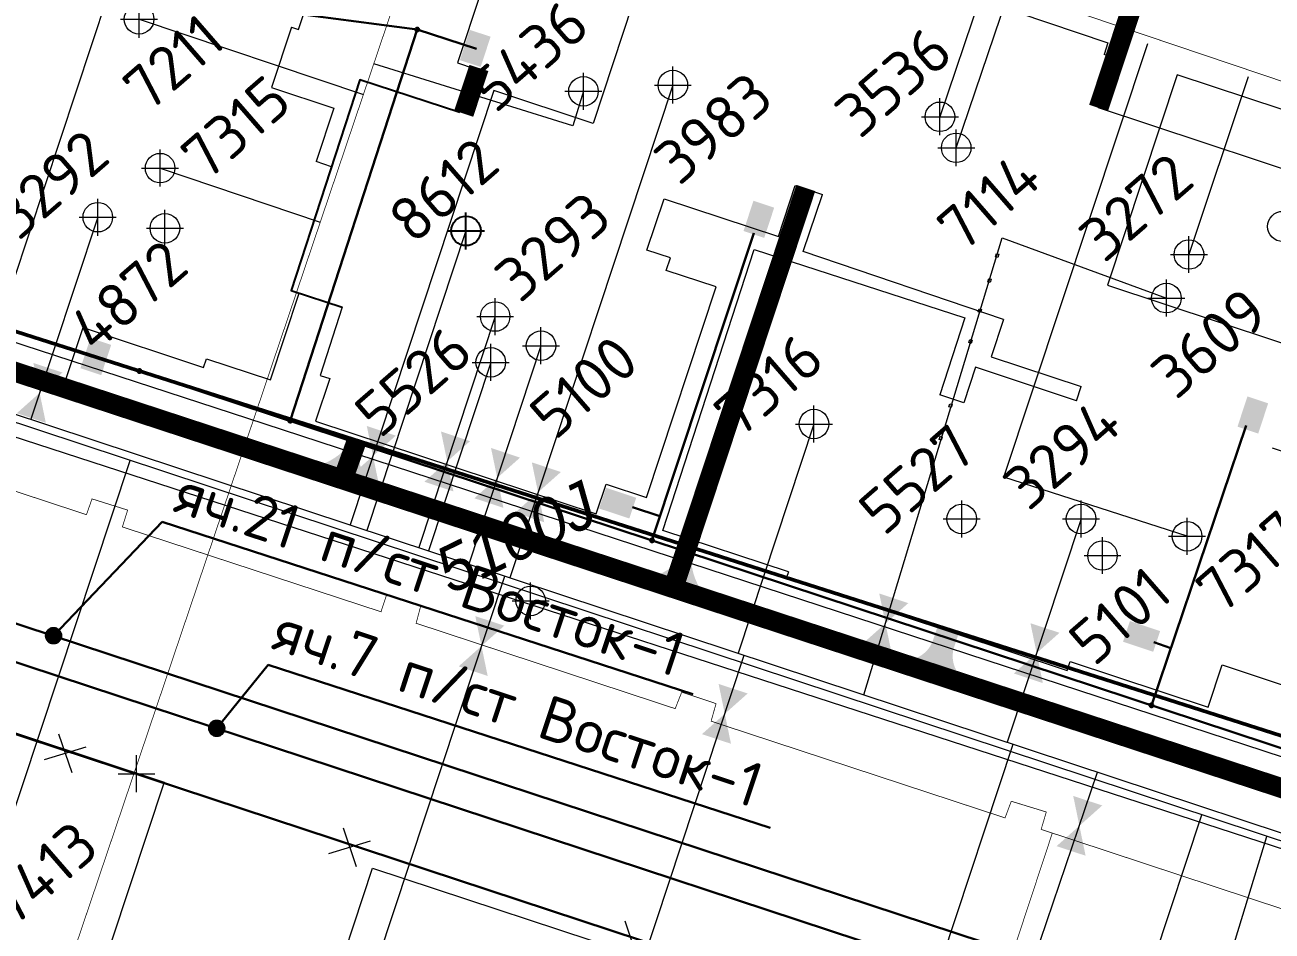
# Model space of a CAD drawing. Header units: millimetres. Extents: x 519 to 9564855, y -810 to 5021775.
# Drawn here: x 9541085.6 to 9541423.2, y 4997744.4 to 4997989.8 of the extents above; entities that cross this region are included whole.
import ezdxf

# ---------------------------------------------------------------- set-up
doc = ezdxf.new("R2010")
doc.units = ezdxf.units.MM
doc.header["$LTSCALE"] = 2
doc.header["$MEASUREMENT"] = 0
doc.header["$PDMODE"] = 2
doc.header["$PDSIZE"] = 5
doc.linetypes.add('1', pattern=[0])
doc.layers.add('13A этап', color=7, linetype='Continuous', true_color=0xaafdfa)
for name, color, linetype in [('42 доп. скв. на 2009 год', 96, 'Continuous'), ('Existing roads', 41, 'Continuous'), ('new 100 wells', 131, 'Continuous'), ('OilColl&Flowlines', 3, 'Continuous'), ('Stage 12 wells.Text&Frame', 52, 'Continuous'), ('Stage8 wlls text', 7, 'Continuous'), ('Wels of 13phase', 200, 'Continuous'), ('Скважины  2018 года', 7, 'Continuous'), ('Скважины - Конфликты наземки', 92, 'Continuous'), ('Скважины 2017г', 221, 'Continuous'), ('Скважины на 2013 год.', 21, '1'), ('Скважины на 2014 год', 70, 'Continuous'), ('Скважины на 2015 год', 7, 'Continuous'), ('Скважины на 2016 год.', 40, 'Continuous'), ('Скважины на 2020 год', 140, 'Continuous'), ('Скважины на 2025 год _ОСМОТР', 5, 'Continuous')]:
    doc.layers.add(name, color=color, linetype=linetype)
for name, color, linetype, lineweight in [('PPLINE_GAS', 4, 'GAS_LINE', 30), ('WELLS(drilled after 2000y)', 6, 'Continuous', 40), ('Оптиковолоконный кабель', 220, 'CAB6', 20), ('Скважины на 2026', 222, 'Continuous', 50), ('Электро', 1, 'Continuous', 30), ('Электроснаб', 1, 'Continuous', 18), ('Электроснабжене', 1, 'Continuous', 18)]:
    doc.layers.add(name, color=color, linetype=linetype, lineweight=lineweight)
doc.styles.add('92051501$0$STANDARD', font='simplex.shx')
doc.styles.add('Elect', font='isocpeur.ttf')
doc.styles.add('GeoApp', font='', dxfattribs={"height": 1})
doc.styles.get("Standard").update_dxf_attribs({"font": 'isocpeur.ttf', "width": 0.5})
doc.styles.get('GeoApp').set_extended_font_data('D431', italic=True)
doc.linetypes.add('CAB', pattern='A,0.7,-0.43403,["K",Standard,S=0.9,R=0,X=-0.4,Y=-0.3],-0.8', length=1.93403)
doc.linetypes.add('CAB6', pattern='A,0.9,-0.9,["6",Standard,S=0.9,R=0,X=-0.8,Y=-0.4],11', length=12.8)
doc.linetypes.add('GAS_LINE', pattern='A,0.5,-0.2,["G",92051501$0$STANDARD,S=0.1,R=0,X=-0.1,Y=-0.05],-0.05', length=0.75)

msp = doc.modelspace()

# ---------------------------------------------------------------- hatches: boundary and pattern name
at = {"layer": 'Existing roads', "lineweight": 0}
h = msp.add_hatch(color=256, dxfattribs=at)
edge = h.paths.add_edge_path(flags=16)
edge.add_line((9542915.00048, 4997805.77889), (9542915.82838, 4997805.50495))
edge = h.paths.add_edge_path(flags=16)
edge.add_line((9542915.0804, 4997806.02041), (9542916.50414, 4997805.54932))
edge = h.paths.add_edge_path(flags=17)
edge.add_line((9542915.16031, 4997806.26193), (9542916.96364, 4997805.66524))
edge = h.paths.add_edge_path(flags=17)
edge.add_line((9542915.24023, 4997806.50345), (9542917.32836, 4997805.81252))
edge = h.paths.add_edge_path(flags=17)
edge.add_line((9542915.32014, 4997806.74496), (9542917.63357, 4997805.97949))
edge = h.paths.add_edge_path(flags=17)
edge.add_line((9542915.40006, 4997806.98648), (9542917.89543, 4997806.16081))
edge = h.paths.add_edge_path(flags=17)
edge.add_line((9542915.47997, 4997807.228), (9542918.12293, 4997806.3535))
edge = h.paths.add_edge_path(flags=17)
edge.add_line((9542915.55988, 4997807.46952), (9542918.32156, 4997806.55573))
edge = h.paths.add_edge_path(flags=17)
edge.add_line((9542915.6398, 4997807.71104), (9542918.49494, 4997806.76633))
edge = h.paths.add_edge_path(flags=17)
edge.add_line((9542915.71971, 4997807.95256), (9542918.64549, 4997806.98447))
edge = h.paths.add_edge_path(flags=17)
edge.add_line((9542915.79963, 4997808.19408), (9542918.77483, 4997807.20964))
edge = h.paths.add_edge_path(flags=17)
edge.add_line((9542915.87954, 4997808.4356), (9542918.88401, 4997807.44147))
edge = h.paths.add_edge_path(flags=17)
edge.add_line((9542916.09053, 4997811.84928), (9542916.91843, 4997811.57535))
edge = h.paths.add_edge_path(flags=17)
edge.add_line((9542915.41477, 4997811.80492), (9542916.83851, 4997811.33383))
edge = h.paths.add_edge_path(flags=17)
edge.add_line((9542914.95527, 4997811.689), (9542916.7586, 4997811.09231))
edge = h.paths.add_edge_path(flags=16)
edge.add_line((9542914.59055, 4997811.54171), (9542916.67869, 4997810.85079))
edge = h.paths.add_edge_path(flags=17)
edge.add_line((9542914.28535, 4997811.37474), (9542916.59877, 4997810.60927))
edge = h.paths.add_edge_path(flags=16)
edge.add_line((9542914.02348, 4997811.19343), (9542916.51886, 4997810.36775))
edge = h.paths.add_edge_path(flags=16)
edge.add_line((9542913.79599, 4997811.00074), (9542916.43894, 4997810.12623))
edge = h.paths.add_edge_path(flags=16)
edge.add_line((9542913.59735, 4997810.7985), (9542916.35903, 4997809.88471))
edge = h.paths.add_edge_path(flags=17)
edge.add_line((9542913.42397, 4997810.58791), (9542916.27911, 4997809.64319))
edge = h.paths.add_edge_path(flags=17)
edge.add_line((9542913.27342, 4997810.36976), (9542916.1992, 4997809.40167))
edge = h.paths.add_edge_path(flags=17)
edge.add_line((9542913.14408, 4997810.1446), (9542916.11928, 4997809.16016))
edge = h.paths.add_edge_path(flags=17)
edge.add_line((9542913.0349, 4997809.91276), (9542916.03937, 4997808.91864))
edge = h.paths.add_edge_path(flags=16)
edge.add_line((9542912.9453, 4997809.67445), (9542918.97361, 4997807.67979))
edge = h.paths.add_edge_path(flags=0)
edge.add_line((9542912.9453, 4997809.67445), (9542918.97361, 4997807.67979))
edge = h.paths.add_edge_path(flags=17)
edge.add_line((9542916.95679, 4997811.69128), (9542914.96213, 4997805.66296))
edge = h.paths.add_edge_path()
edge.add_arc((9542915.95946, 4997808.67712), 3.17487, 0, 360)
h.paths.add_polyline_path([(9541621.30331, 4998240.21534), (9541619.40682, 4998234.52294), (9541668.34915, 4998218.3288), (9541670.24564, 4998224.02121)])
edge = h.paths.add_edge_path()
edge.add_line((9541543.45632, 4998259.65358), (9541545.35281, 4998265.34598))
edge.add_line((9541545.35281, 4998265.34598), (9539882.1273, 4998815.67717))
edge.add_arc((9539884.64036, 4998823.2722), 8, 161.691556, 251.691556, ccw=False)
edge.add_line((9539877.04533, 4998825.78526), (9539870.13442, 4998804.89892))
edge.add_arc((9539877.72945, 4998802.38586), 8, 71.691556, 161.691556, ccw=False)
edge.add_line((9539880.24251, 4998809.9809), (9541543.45632, 4998259.65358))
h.paths.add_polyline_path([(9542731.24197, 4997866.63683), (9542733.13846, 4997872.32923), (9541746.19614, 4998198.89057), (9541744.29964, 4998193.19816)])
edge = h.paths.add_edge_path()
edge.add_line((9542910.0184, 4997814.64503), (9542909.36398, 4997812.66899))
edge.add_line((9542909.36398, 4997812.66899), (9542916.00503, 4997810.46964))
edge.add_arc((9542908.97287, 4997822.57537), 14, 300.1520949, 341.6915561)
edge.add_line((9542922.26418, 4997818.17752), (9542982.04609, 4997998.85197))
edge.add_arc((9542983.94484, 4997998.22371), 2, 71.691556, 161.6915561, ccw=False)
edge.add_line((9542984.57311, 4998000.12246), (9542975.07709, 4998003.26452))
edge.add_arc((9542974.44884, 4998001.36581), 1.99996, -18.3072492, 71.6915562, ccw=False)
edge.add_line((9542976.34757, 4998000.73759), (9542916.56564, 4997820.06306))
edge.add_arc((9542908.97061, 4997822.57612), 8, 277.5258796, 341.691556, ccw=False)
h.paths.add_polyline_path([(9542831.9304, 4997833.32085), (9542833.8167, 4997839.01663), (9542809.08896, 4997847.19859), (9542807.19247, 4997841.50618)])
h = msp.add_hatch(color=256, dxfattribs=at)
h.paths.add_polyline_path([(9541173.95146, 4997874.43068), (9541175.5387, 4997873.83392, 0.155118741), (9541180.07135, 4997864.29691), (9541171.51575, 4997867.05005)])
h.paths.add_polyline_path([(9541172.42576, 4997875.00431), (9541173.95146, 4997874.43068), (9541171.51575, 4997867.05005), (9541162.71982, 4997869.88053, 0.161550784)])
h = msp.add_hatch(color=256, dxfattribs=at)
h.paths.add_polyline_path([(9541264.44895, 4997844.33849), (9541266.03618, 4997843.74173, 0.155118741), (9541270.56884, 4997834.20472), (9541262.01324, 4997836.95786)])
h.paths.add_polyline_path([(9541262.92324, 4997844.91212), (9541264.44895, 4997844.33849), (9541262.01324, 4997836.95786), (9541253.21731, 4997839.78834, 0.161550784)])
h = msp.add_hatch(color=256, dxfattribs=at)
edge = h.paths.add_edge_path()
edge.add_line((9541338.27184, 4997824.72971), (9541332.5733, 4997826.61526))
edge.add_line((9541332.5733, 4997826.61526), (9541331.45282, 4997823.2289))
edge.add_arc((9541323.85778, 4997825.74195), 8, 251.691556, 341.691556, ccw=False)
edge.add_line((9541321.34472, 4997818.14692), (9541342.23333, 4997811.23526))
edge.add_arc((9541344.74639, 4997818.83029), 8, 161.691556, 251.691556, ccw=False)
edge.add_line((9541337.15136, 4997821.34335), (9541338.27184, 4997824.72971))
at = {"layer": 'Электро'}
for points in [[(9541203.34796, 4997980.2536), (9541208.9602, 4997978.39661), (9541211.66742, 4997986.57847), (9541206.05519, 4997988.43545)], [(9541280.11581, 4997933.96794), (9541285.72804, 4997932.11095), (9541288.43527, 4997940.29281), (9541282.82304, 4997942.14979)], [(9541100.64038, 4997896.80075), (9541106.25261, 4997894.94376), (9541108.95984, 4997903.12562), (9541103.34761, 4997904.9826)], [(9541413.83653, 4997880.97598), (9541419.44876, 4997879.119), (9541422.15599, 4997887.30086), (9541416.54376, 4997889.15784)], [(9541249.22372, 4997856.11493), (9541251.08071, 4997861.72716), (9541242.89885, 4997864.43439), (9541241.04186, 4997858.82216)], [(9541391.04882, 4997820.01819), (9541392.90581, 4997825.63042), (9541384.72395, 4997828.33765), (9541382.86696, 4997822.72542)]]:
    msp.add_hatch(color=256, dxfattribs=at).paths.add_polyline_path(points)
h = msp.add_hatch(color=256, dxfattribs=at)
edge = h.paths.add_edge_path()
edge.add_arc((9541093.34511, 4997824.38266), 2.06767, 0, 360)
h = msp.add_hatch(color=256, dxfattribs=at)
edge = h.paths.add_edge_path()
edge.add_arc((9541137.51966, 4997799.29182), 2.06767, 0, 360)
at = {"layer": 'Электроснаб', "lineweight": 0}
for points in [[(9541203.34796, 4997980.2536), (9541208.9602, 4997978.39661), (9541211.66742, 4997986.57847), (9541206.05519, 4997988.43545)], [(9541280.11581, 4997933.96794), (9541285.72804, 4997932.11095), (9541288.43527, 4997940.29281), (9541282.82304, 4997942.14979)], [(9541100.64038, 4997896.80075), (9541106.25261, 4997894.94376), (9541108.95984, 4997903.12562), (9541103.34761, 4997904.9826)], [(9541413.83653, 4997880.97598), (9541419.44876, 4997879.119), (9541422.15599, 4997887.30086), (9541416.54376, 4997889.15784)], [(9541249.22372, 4997856.11493), (9541251.08071, 4997861.72716), (9541242.89885, 4997864.43439), (9541241.04186, 4997858.82216)], [(9541391.04882, 4997820.01819), (9541392.90581, 4997825.63042), (9541384.72395, 4997828.33765), (9541382.86696, 4997822.72542)]]:
    msp.add_hatch(color=1, dxfattribs=at).paths.add_polyline_path(points)
h = msp.add_hatch(color=1, dxfattribs=at)
edge = h.paths.add_edge_path()
edge.add_arc((9541093.34511, 4997824.38266), 2.06767, 0, 360)
h = msp.add_hatch(color=1, dxfattribs=at)
edge = h.paths.add_edge_path()
edge.add_arc((9541137.51966, 4997799.29182), 2.06767, 0, 360)
at = {"layer": 'Электроснабжене', "lineweight": 0}
for points in [[(9541203.34796, 4997980.2536), (9541208.9602, 4997978.39661), (9541211.66742, 4997986.57847), (9541206.05519, 4997988.43545)], [(9541280.11581, 4997933.96794), (9541285.72804, 4997932.11095), (9541288.43527, 4997940.29281), (9541282.82304, 4997942.14979)], [(9541100.64038, 4997896.80075), (9541106.25261, 4997894.94376), (9541108.95984, 4997903.12562), (9541103.34761, 4997904.9826)], [(9541413.83653, 4997880.97598), (9541419.44876, 4997879.119), (9541422.15599, 4997887.30086), (9541416.54376, 4997889.15784)], [(9541249.22372, 4997856.11493), (9541251.08071, 4997861.72716), (9541242.89885, 4997864.43439), (9541241.04186, 4997858.82216)], [(9541391.04882, 4997820.01819), (9541392.90581, 4997825.63042), (9541384.72395, 4997828.33765), (9541382.86696, 4997822.72542)]]:
    msp.add_hatch(color=1, dxfattribs=at).paths.add_polyline_path(points)
h = msp.add_hatch(color=1, dxfattribs=at)
edge = h.paths.add_edge_path()
edge.add_arc((9541093.34511, 4997824.38266), 2.06767, 0, 360)
h = msp.add_hatch(color=1, dxfattribs=at)
edge = h.paths.add_edge_path()
edge.add_arc((9541137.51966, 4997799.29182), 2.06767, 0, 360)

# ---------------------------------------------------------------- linework, layer by layer
at = {"layer": '13A этап', "color": 0, "linetype": 'ByBlock', "lineweight": 0}
for points in [[(9541259.18558, 4997923.30003), (9541260.31798, 4997926.72241), (9541253.98236, 4997928.81875)], [(9541171.4731, 4997913.34968), (9541165.48202, 4997894.87759), (9541168.0985, 4997894.01185)], [(9541101.33139, 4997907.83407), (9541133.96255, 4997897.03701), (9541134.73465, 4997899.3705)], [(9541370.27596, 4997888.01717), (9541342.93745, 4997897.06299), (9541339.76048, 4997887.46146)]]:
    msp.add_lwpolyline(points, dxfattribs=at)
for centre in [(9541105.33, 4997937.7), (9541212.9, 4997910.8), (9541371.5, 4997856)]:
    msp.add_circle(centre, 4, dxfattribs=at)
for p in [(9541105.33, 4997937.7), (9541212.9, 4997910.8), (9541371.5, 4997856)]:
    msp.add_point(p, dxfattribs=at)
at = {"layer": '42 доп. скв. на 2009 год', "color": 0, "linetype": 'ByBlock', "lineweight": 0}
for points in [[(9541168.59247, 4997951.39188), (9541164.42316, 4997952.77143)], [(9541242.94662, 4997865.4489), (9541253.86255, 4997861.83701), (9541272.71798, 4997918.82241), (9541259.18558, 4997923.30003)], [(9541134.73465, 4997899.3705), (9541152.06255, 4997893.63701), (9541159.8362, 4997917.13074)], [(9541368.57502, 4997817.37478), (9541405.86255, 4997805.03701), (9541409.66399, 4997816.52585)]]:
    msp.add_lwpolyline(points, dxfattribs=at)
for centre in [(9541123.5, 4997934.7), (9541225.3, 4997902.9), (9541377.3, 4997846.1)]:
    msp.add_circle(centre, 4, dxfattribs=at)
for p in [(9541123.5, 4997934.7), (9541225.3, 4997902.9), (9541377.3, 4997846.1)]:
    msp.add_point(p, dxfattribs=at)
at = {"layer": 'Existing roads', "color": 3, "linetype": 'ByBlock', "lineweight": 0, "ltscale": 80}
for p, q in [((9541113.23, 4998013.57), (9541071.71508, 4997888.1025)), ((9541261, 4997973.5), (9541216.85336, 4997840.07887)), ((9541105.33, 4997937.7), (9541087.22141, 4997882.97173)), ((9541212.9, 4997910.8), (9541192.1989, 4997848.23658)), ((9541225.3, 4997902.9), (9541205.7313, 4997843.75896)), ((9541371.5, 4997856), (9541351.49143, 4997795.52957))]:
    msp.add_line(p, q, dxfattribs=at)
at = {"layer": 'Existing roads', "lineweight": 0, "const_width": 5.4, "flags": 128}
for points in [[(9540167.59195, 4998196.78734), (9542116.88988, 4997555.89)], [(9541208.48662, 4997978.12387), (9541204.38949, 4997965.74223)], [(9541175.46279, 4997877.24889), (9541170.97535, 4997864.76386)]]:
    msp.add_lwpolyline(points, dxfattribs=at)
at = {"layer": 'Existing roads', "lineweight": 0, "const_width": 5.4}
for points in [[(9541403.55857, 4998049.84492), (9541376.24495, 4997967.30389)], [(9541296.98648, 4997945.61158), (9541261.12925, 4997837.25013)]]:
    msp.add_lwpolyline(points, dxfattribs=at)
at = {"layer": 'new 100 wells', "color": 0, "linetype": 'ByBlock', "lineweight": 0}
msp.add_lwpolyline([(9541292.06233, 4997994.8342), (9541297.51798, 4998011.32241), (9541221.53745, 4998036.46299), (9541202.68202, 4997979.4776), (9541207.17966, 4997977.98941)], dxfattribs=at)
at = {"layer": 'OilColl&Flowlines', "lineweight": 0}
for p, q in [((9542695.19707, 4997348.73558, 0), (9540718.01393, 4998002.8832)), ((9541345.66987, 4998001.5706), (9541333.3, 4997964.9)), ((9541250.1, 4997995.4), (9541239.42074, 4997963.12487)), ((9541416.7035, 4997975.68017), (9541400.7, 4997927.6)), ((9541212.57091, 4997972.009), (9541173.64788, 4997854.37478)), ((9541239.42074, 4997963.12487), (9541212.57091, 4997972.009)), ((9541312.69717, 4997808.36589), (9541350.15203, 4997932.07678)), ((9541350.15203, 4997932.07678), (9541394.6, 4997915.8)), ((9541164.9, 4997687.7), (9541215.47077, 4997840.53634)), ((9541239.97231, 4997697.18302), (9541280.30688, 4997819.08325)), ((9541322.6, 4997630.4), (9541375.94591, 4997787.43803))]:
    msp.add_line(p, q, dxfattribs=at)
at = {"layer": 'OilColl&Flowlines', "color": 3, "linetype": 'ByBlock', "lineweight": 0, "ltscale": 80}
for p, q in [((9541302.8, 4997642.9), (9541353.12366, 4997794.9895)), ((9541375.6, 4997689.6), (9541404.14952, 4997775.87643, 0))]:
    msp.add_line(p, q, dxfattribs=at)
at = {"layer": 'OilColl&Flowlines', "color": 3, "linetype": 'ByBlock', "lineweight": 0, "ltscale": 5, "const_width": 0.2, "elevation": 0}
msp.add_lwpolyline([(9541267.4321, 4998237.99621), (9541078.47311, 4997678.54594), (9541085.57602, 4997651.73082), (9541078.25837, 4997629.29731)], dxfattribs=at)
at = {"layer": 'OilColl&Flowlines', "color": 3, "linetype": 'ByBlock', "lineweight": 0, "ltscale": 80, "const_width": 0.2}
msp.add_lwpolyline([(9541067.28788, 4998095.47553), (9541809.20596, 4997845.20875), (9541809.20596, 4997845.20875), (9541809.20596, 4997845.20875)], dxfattribs=at)
at = {"layer": 'OilColl&Flowlines', "lineweight": 0}
msp.add_lwpolyline([(9542209.11018, 4997511.75906), (9540735.67214, 4997999.29302)], dxfattribs=at)
msp.add_lwpolyline([(9542209.11018, 4997511.75906), (9540735.67214, 4997999.29302)], dxfattribs=at)
at = {"layer": 'OilColl&Flowlines', "color": 7, "linetype": 'ByBlock', "lineweight": 0, "ltscale": 5}
for points in [[(9541348.63902, 4997927.85861), (9541349.25935, 4997927.66487), (9541348.99497, 4997926.81836), (9541348.37463, 4997927.01211)], [(9541346.50504, 4997921.0911), (9541347.12537, 4997920.89735), (9541346.86098, 4997920.05085), (9541346.24065, 4997920.24459)], [(9541343.9554, 4997912.90378), (9541344.57573, 4997912.71003), (9541344.31135, 4997911.86353), (9541343.69102, 4997912.05727)], [(9541341.41103, 4997904.57768), (9541342.03137, 4997904.38394), (9541341.76698, 4997903.53743), (9541341.14665, 4997903.73118)], [(9541335.98552, 4997887.1849), (9541336.60585, 4997886.99115), (9541336.34147, 4997886.14465), (9541335.72114, 4997886.33839)], [(9541333.31804, 4997878.36662), (9541333.93837, 4997878.17288), (9541333.67399, 4997877.32637), (9541333.05366, 4997877.52012)]]:
    msp.add_lwpolyline(points, close=True, dxfattribs=at)
at = {"layer": 'OilColl&Flowlines', "lineweight": 0}
for points in [[(9541095.76868, 4997895.63066), (9541089.58866, 4997890.12609), (9541087.91157, 4997898.23043)], [(9541091.26574, 4997882.02175), (9541083.40863, 4997884.62152), (9541089.58866, 4997890.12609)], [(9541186.00758, 4997878.55575), (9541179.82756, 4997873.05118), (9541178.15048, 4997881.15552)], [(9541206.09608, 4997877.06414), (9541199.91605, 4997871.55957), (9541198.23897, 4997879.66391)], [(9541181.50464, 4997864.94684), (9541173.64754, 4997867.54662), (9541179.82756, 4997873.05118)], [(9541219.63511, 4997872.60655), (9541213.45509, 4997867.10199), (9541211.778, 4997875.20633)], [(9541201.59314, 4997863.45523), (9541193.73603, 4997866.05501), (9541199.91605, 4997871.55957)], [(9541230.68478, 4997868.70768), (9541224.50476, 4997863.20311), (9541222.82767, 4997871.30745)], [(9541215.13217, 4997858.99764), (9541207.27506, 4997861.59742), (9541213.45509, 4997867.10199)], [(9541226.18184, 4997855.09877), (9541218.32473, 4997857.69854), (9541224.50476, 4997863.20311)], [(9541324.73065, 4997833.20403), (9541318.55063, 4997827.69947), (9541316.87354, 4997835.80381)], [(9541215.37623, 4997827.07775), (9541209.19621, 4997821.57318), (9541207.51913, 4997829.67752)], [(9541320.22771, 4997819.59512), (9541312.3706, 4997822.1949), (9541318.55063, 4997827.69947)], [(9541365.65451, 4997825.16074), (9541359.47449, 4997819.65618), (9541357.79741, 4997827.76052)], [(9541210.87329, 4997813.46884), (9541203.01619, 4997816.06862), (9541209.19621, 4997821.57318)], [(9541361.15157, 4997811.55184), (9541353.29446, 4997814.15161), (9541359.47449, 4997819.65618)], [(9541281.23667, 4997808.72043), (9541275.05665, 4997803.21586), (9541273.37957, 4997811.3202)], [(9541281.23667, 4997808.72043), (9541275.05665, 4997803.21586), (9541273.37957, 4997811.3202)], [(9541276.73373, 4997795.11152), (9541268.87663, 4997797.7113), (9541275.05665, 4997803.21586)], [(9541276.73373, 4997795.11152), (9541268.87663, 4997797.7113), (9541275.05665, 4997803.21586)], [(9541377.23326, 4997778.39395), (9541371.05324, 4997772.88938), (9541369.37616, 4997780.99372)], [(9541372.73032, 4997764.78504), (9541364.87322, 4997767.38482), (9541371.05324, 4997772.88938)]]:
    msp.add_solid(points, dxfattribs=at)
at = {"layer": 'PPLINE_GAS', "linetype": 'GAS_LINE', "lineweight": 0, "ltscale": 20}
msp.add_line((9540830.54536, 4997960.24902), (9541760.15024, 4997658.02651), dxfattribs=at)
msp.add_line((9540830.54536, 4997960.24902), (9541760.15024, 4997658.02651), dxfattribs=at)
at = {"layer": 'Stage 12 wells.Text&Frame', "color": 0, "linetype": 'ByBlock', "lineweight": 0}
msp.add_lwpolyline([(9541258.62487, 4997942.67373), (9541289.56255, 4997932.43701), (9541294.13226, 4997946.24774)], dxfattribs=at)
msp.add_circle((9541261, 4997973.5), 4, dxfattribs=at)
msp.add_point((9541261, 4997973.5), dxfattribs=at)
at = {"layer": 'Stage8 wlls text', "color": 0, "linetype": 'ByBlock', "lineweight": 0}
for points in [[(9541157.80923, 4997989.15025), (9541159.66254, 4997988.53702), (9541178.51798, 4998045.52241), (9541102.53745, 4998070.66299), (9541095.99342, 4998050.88543)], [(9541376.24495, 4997967.30389), (9541380.71798, 4997980.82241), (9541377.73532, 4997981.80932)], [(9541294.13226, 4997946.24774), (9541301.47918, 4997943.81678)]]:
    msp.add_lwpolyline(points, dxfattribs=at)
msp.add_circle((9541333.3, 4997964.9), 4, dxfattribs=at)
msp.add_point((9541333.3, 4997964.9), dxfattribs=at)
at = {"layer": 'WELLS(drilled after 2000y)', "color": 0, "linetype": 'ByBlock', "lineweight": 0}
msp.add_lwpolyline([(9541350.52847, 4997909.99133), (9541350.52847, 4997909.99133), (9541347.18202, 4997899.8776), (9541371.54203, 4997891.81731)], dxfattribs=at)
at = {"layer": 'WELLS(drilled after 2000y)', "color": 6, "lineweight": 0, "const_width": 0.2}
for points in [[(9541440.36079, 4997745.61347), (9541360.698, 4997771.926), (9541362.092, 4997776.638), (9541352.601, 4997779.541), (9541350.93, 4997775.031), (9541271.356, 4997801.221), (9541272.689, 4997805.979), (9541263.401, 4997809.106), (9541261.632, 4997804.616), (9541191.506, 4997827.743), (9541192.718, 4997832.32), (9541183.512, 4997835.461), (9541181.99919, 4997830.85205), (9541111.979, 4997853.835), (9541113.41345, 4997858.38878), (9541103.762, 4997861.429), (9541102.267, 4997857.148), (9540980.781, 4997897.193)], [(9541363.72357, 4997770.92666), (9541348.58785, 4997725.10235), (9541351.227, 4997724.211), (9541350.269, 4997721.499), (9541347.65, 4997722.415), (9541326.304, 4997660.885), (9541305.45, 4997650.881), (9541304.498, 4997652.295), (9541299.79, 4997649.986), (9541301.871, 4997645.409)]]:
    msp.add_lwpolyline(points, dxfattribs=at)
at = {"layer": 'WELLS(drilled after 2000y)', "color": 0, "linetype": 'ByBlock', "lineweight": 0}
msp.add_circle((9541394.6, 4997915.8), 4, dxfattribs=at)
msp.add_point((9541394.6, 4997915.8), dxfattribs=at)
at = {"layer": 'Wels of 13phase', "color": 0, "linetype": 'ByBlock', "lineweight": 0}
msp.add_lwpolyline([(9541427.28361, 4997887.19181), (9541429.26255, 4997886.53701), (9541448.11798, 4997943.52241), (9541376.24495, 4997967.30389)], dxfattribs=at)
msp.add_circle((9541400.7, 4997927.6), 4, dxfattribs=at)
msp.add_point((9541400.7, 4997927.6), dxfattribs=at)
at = {"layer": 'Оптиковолоконный кабель', "linetype": 'CAB', "lineweight": 0, "ltscale": 0.5, "elevation": -22.9908}
msp.add_lwpolyline([(9538945.5025, 4996027.6702), (9539136.9889, 4996618.2984), (9539342.2, 4997272.1911), (9539684.82097, 4998339.78463), (9539691.21255, 4998359.06955), (9539907.5384, 4998290.4285), (9540350.8967, 4998144.8157), (9540780.8997, 4998002.4946), (9541150.3086, 4997881.8374), (9541746.8166, 4997686.4776), (9541758.9843, 4997690.1748), (9541816.099, 4997851.4509), (9541843.129, 4997841.3058), (9541852.7108, 4997838.3727)], dxfattribs=at)
at = {"layer": 'Скважины  2018 года', "color": 3, "linetype": 'ByBlock', "lineweight": 0, "ltscale": 50}
for p, q in [((9541350.60109, 4997867.30114), (9541389.55866, 4997984.70336)), ((9541400.2, 4997851.3), (9541350.60109, 4997867.30114))]:
    msp.add_line(p, q, dxfattribs=at)
at = {"layer": 'Скважины  2018 года', "color": 3, "linetype": 'ByBlock', "lineweight": 0, "ltscale": 5}
msp.add_line((9541392.3, 4997673.4), (9541421.80831, 4997770.03405, 0), dxfattribs=at)
at = {"layer": 'Скважины  2018 года', "color": 0, "linetype": 'ByBlock', "lineweight": 0}
for points in [[(9541370.27596, 4997888.01717), (9541371.54203, 4997891.81731)], [(9541409.66399, 4997816.52585), (9541428.67113, 4997810.1934), (9541447.636, 4997867.11733), (9541423.30514, 4997875.16797)]]:
    msp.add_lwpolyline(points, dxfattribs=at)
msp.add_circle((9541400.2, 4997851.3), 4, dxfattribs=at)
msp.add_point((9541400.2, 4997851.3), dxfattribs=at)
at = {"layer": 'Скважины - Конфликты наземки', "linetype": 'ByBlock', "lineweight": 0}
msp.add_circle((9541222.5, 4997833.8), 4, dxfattribs=at)
at = {"layer": 'Скважины - Конфликты наземки', "linetype": 'ByBlock', "lineweight": 0, "ltscale": 80}
msp.add_point((9541222.5, 4997833.8), dxfattribs=at)
at = {"layer": 'Скважины 2017г', "color": 3, "linetype": 'ByBlock', "lineweight": 0, "ltscale": 50}
msp.add_line((9541079.9951, 4997768.8), (9541114.08676, 4997871.84319, 0), dxfattribs=at)
at = {"layer": 'Скважины 2017г', "color": 3, "linetype": 'ByBlock', "lineweight": 0, "ltscale": 40}
for points in [[(9541205, 4997934), (9541178.171, 4997852.87816)], [(9541211.7, 4997898.4), (9541194.82686, 4997847.36704)]]:
    msp.add_lwpolyline(points, dxfattribs=at)
at = {"layer": 'Скважины 2017г', "color": 0, "linetype": 'ByBlock', "lineweight": 0}
for points in [[(9541168.0985, 4997894.01185), (9541164.28202, 4997882.47759), (9541240.26255, 4997857.33701), (9541242.94662, 4997865.4489)], [(9541042.37693, 4997794.87116), (9541047.33745, 4997809.86299), (9541123.31798, 4997784.72241), (9541104.46255, 4997727.73701), (9541069.94989, 4997739.15662)], [(9541167.113, 4997723.3139), (9541179.73745, 4997761.46299), (9541255.71798, 4997736.32241), (9541240.82048, 4997691.29877)]]:
    msp.add_lwpolyline(points, dxfattribs=at)
msp.add_circle((9541211.7, 4997898.4), 4, dxfattribs=at)
msp.add_point((9541211.7, 4997898.4), dxfattribs=at)
at = {"layer": 'Скважины 2017г', "color": 18, "linetype": 'ByBlock', "lineweight": 0, "ltscale": 5, "true_color": 0x000000}
msp.add_point((9541115.8, 4997787), dxfattribs=at)
at = {"layer": 'Скважины на 2013 год.', "color": 3, "linetype": 'ByBlock', "lineweight": 0, "ltscale": 5}
for p, q in [((9541337.7, 4997956.5), (9541352.22232, 4997999.3603)), ((9541233.95714, 4997962.4138), (9541180.02446, 4997979.2087, 0)), ((9541236.8, 4997971.8), (9541233.95714, 4997962.4138)), ((9541122.2, 4997951), (9541165.5512, 4997936.35777, 0))]:
    msp.add_line(p, q, dxfattribs=at)
at = {"layer": 'Скважины на 2013 год.', "color": 0, "linetype": 'ByBlock', "lineweight": 0}
for points in [[(9541207.17966, 4997977.98941), (9541203.30432, 4997966.09483)], [(9541253.98236, 4997928.81875), (9541258.62487, 4997942.67373)]]:
    msp.add_lwpolyline(points, dxfattribs=at)
msp.add_circle((9541236.8, 4997971.8), 4, dxfattribs=at)
msp.add_point((9541236.8, 4997971.8), dxfattribs=at)
at = {"layer": 'Скважины на 2014 год', "color": 3, "lineweight": 0, "ltscale": 5}
msp.add_line((9541116.5, 4997991.3), (9541177.23523, 4997970.95063, 0), dxfattribs=at)
at = {"layer": 'Скважины на 2014 год', "color": 0, "linetype": 'ByBlock', "lineweight": 0}
for points in [[(9541321.96246, 4998004.16864), (9541378.77925, 4997984.88515), (9541377.73532, 4997981.80932)], [(9541157.80923, 4997989.15024), (9541152.38519, 4997972.83041)], [(9541152.38519, 4997972.83041), (9541169.22929, 4997967.23212), (9541164.42316, 4997952.77143)], [(9541350.52847, 4997909.99133), (9541296.25115, 4997928.41292), (9541301.47918, 4997943.81677)]]:
    msp.add_lwpolyline(points, dxfattribs=at)
for centre in [(9541116.5, 4997991.3), (9541337.7, 4997956.5), (9541122.2, 4997951)]:
    msp.add_circle(centre, 4, dxfattribs=at)
for p in [(9541116.5, 4997991.3), (9541337.7, 4997956.5), (9541122.2, 4997951)]:
    msp.add_point(p, dxfattribs=at)
at = {"layer": 'Скважины на 2015 год', "color": 3, "linetype": 'ByBlock', "lineweight": 0, "ltscale": 5}
msp.add_line((9541299.2, 4997881.7), (9541278.6614, 4997819.62771), dxfattribs=at)
at = {"layer": 'Скважины на 2015 год', "color": 0, "linetype": 'ByBlock', "lineweight": 0, "ltscale": 5}
for p, q in [((9541094.73607, 4997797.83082, 0), (9541098.28903, 4997787.31658, 0)), ((9541090.87683, 4997790.83969, 0), (9541102.14827, 4997794.3077, 0)), ((9541171.73517, 4997772.37051, 0), (9541175.28812, 4997761.85628, 0)), ((9541167.87593, 4997765.37939, 0), (9541179.14737, 4997768.8474, 0)), ((9541247.97649, 4997747.16077, 0), (9541251.52944, 4997736.64654, 0))]:
    msp.add_line(p, q, dxfattribs=at)
at = {"layer": 'Скважины на 2016 год.', "color": 254, "lineweight": 0, "true_color": 0xfeeab9}
msp.add_lwpolyline([(9541378.68202, 4997919.27759), (9541454.66255, 4997894.13701), (9541473.51798, 4997951.12241), (9541397.53745, 4997976.26299)], close=True, dxfattribs=at)
at = {"layer": 'Скважины на 2016 год.', "color": 0, "linetype": 'ByBlock', "lineweight": 0}
for points in [[(9541026.22896, 4997935.61882), (9541019.6169, 4997915.64531), (9541095.59743, 4997890.50473), (9541101.33139, 4997907.83407)], [(9541292.30782, 4997841.64894), (9541258.32879, 4997852.89199), (9541282.99064, 4997928.99582), (9541340.06852, 4997910.49943), (9541333.29608, 4997889.60042)], [(9541339.76048, 4997887.46146), (9541333.29608, 4997889.60042)], [(9541292.30782, 4997841.64894), (9541291.79767, 4997840.10717), (9541367.7782, 4997814.96659), (9541368.57502, 4997817.37478)]]:
    msp.add_lwpolyline(points, dxfattribs=at)
at = {"layer": 'Скважины на 2016 год.', "color": 254, "lineweight": 0, "true_color": 0xfeeab9}
msp.add_circle((9541426.1, 4997935.2), 4.0951, dxfattribs=at)
at = {"layer": 'Скважины на 2016 год.', "color": 0, "linetype": 'ByBlock', "lineweight": 0}
for centre in [(9541299.2, 4997881.7), (9541339.2, 4997856)]:
    msp.add_circle(centre, 4, dxfattribs=at)
for p in [(9541299.2, 4997881.7), (9541339.2, 4997856)]:
    msp.add_point(p, dxfattribs=at)
at = {"layer": 'Скважины на 2020 год', "color": 0, "linetype": 'ByBlock', "lineweight": -2}
msp.add_point((9541205, 4997934), dxfattribs=at)
at = {"layer": 'Скважины на 2025 год _ОСМОТР', "color": 0, "linetype": 'ByBlock', "lineweight": -2}
msp.add_lwpolyline([(9541203.30432, 4997966.09483), (9541176.22825, 4997974.89238), (9541157.68723, 4997917.82898), (9541171.4731, 4997913.34968)], dxfattribs=at)
msp.add_circle((9541205, 4997934), 4, dxfattribs=at)
at = {"layer": 'Скважины на 2025 год _ОСМОТР', "color": 0, "lineweight": -2}
msp.add_point((9541205, 4997934), dxfattribs=at)
at = {"layer": 'Скважины на 2026'}
msp.add_line((9536427.64777, 4999394.69832), (9542059.39265, 4997594.73601), dxfattribs=at)
at = {"layer": 'Электро'}
for p, q in [((9541158.75751, 4997992.90042), (9541191.81219, 4997988.51581)), ((9541191.81219, 4997988.51581), (9541157.39775, 4997882.59905)), ((9541207.81229, 4997983.31706), (9541191.81219, 4997988.51581)), ((9541282.89166, 4997933.36636), (9541255.35246, 4997850.18577, 0)), ((9541675.60365, 4997632.5017, 0), (9540816.081, 4997915.6657, 47.36082)), ((9541681.76418, 4997619.93009, 0), (9540812.9656, 4997906.16572, 0)), ((9541106.15032, 4997899.43591, 0), (9541573.95722, 4997745.04428, 0)), ((9540834.35198, 4997879.64548), (9541554.26782, 4997642.43176)), ((9541390.53675, 4997805.51016, 0), (9541416.18117, 4997881.25473, 0)), ((9541250.03344, 4997859.14517, 0), (9541257.51401, 4997856.71458, 0)), ((9541093.34511, 4997824.38266, 32.81126), (9541122.75069, 4997855.17877)), ((9541122.75069, 4997855.17877), (9541266.39657, 4997808.5054)), ((9541137.51966, 4997799.29182, 30.32761), (9541151.4679, 4997816.46792)), ((9541151.4679, 4997816.46792), (9541287.33052, 4997772.32348))]:
    msp.add_line(p, q, dxfattribs=at)
at = {"layer": 'Электро', "ltscale": 25}
msp.add_line((9541391.19042, 4997822.59948), (9541395.79659, 4997821.04, 0), dxfattribs=at)
at = {"layer": 'Электро'}
for centre in [(9541093.34511, 4997824.38266, 32.81126), (9541137.51966, 4997799.29182, 30.32761)]:
    msp.add_circle(centre, 2.06767, dxfattribs=at)
for centre, start, end in [((9541191.81219, 4997988.51581), 162.0000001, 342.0000001), ((9541191.81219, 4997988.51581), 342.0000001, 162.0000001), ((9541116.59707, 4997896.04155, 0), 162, 342), ((9541116.59707, 4997896.04155, 0), 342, 162), ((9541157.39775, 4997882.59904), 162.0000001, 342.0000001), ((9541157.39775, 4997882.59904), 342.0000001, 162.0000001), ((9541255.35246, 4997850.18577, 0), 162, 342), ((9541255.35246, 4997850.18577, 0), 342, 162), ((9541390.53675, 4997805.51016, 0), 162.0000001, 342.0000001), ((9541390.53675, 4997805.51016, 0), 342.0000001, 162.0000001)]:
    msp.add_arc(centre, 0.5, start, end, dxfattribs=at)
at = {"layer": 'Электроснаб', "color": 1, "lineweight": 0}
for p, q in [((9541158.75751, 4997992.90042), (9541191.81219, 4997988.51581)), ((9541191.81219, 4997988.51581), (9541157.39775, 4997882.59905)), ((9541207.81229, 4997983.31706), (9541191.81219, 4997988.51581)), ((9541282.89166, 4997933.36636), (9541255.35246, 4997850.18577, 0)), ((9541106.15032, 4997899.43591, 0), (9541573.95722, 4997745.04428, 0)), ((9541390.53675, 4997805.51016, 0), (9541416.18117, 4997881.25473, 0)), ((9541250.03344, 4997859.14517, 0), (9541257.51401, 4997856.71458, 0)), ((9541093.34511, 4997824.38266, 32.81126), (9541122.75069, 4997855.17877)), ((9541122.75069, 4997855.17877), (9541266.39657, 4997808.5054)), ((9541137.51966, 4997799.29182, 30.32761), (9541151.4679, 4997816.46792)), ((9541151.4679, 4997816.46792), (9541287.33052, 4997772.32348))]:
    msp.add_line(p, q, dxfattribs=at)
at = {"layer": 'Электроснаб', "color": 1, "linetype": 'ByBlock', "lineweight": 0}
for p, q in [((9541675.60365, 4997632.5017, 0), (9540816.081, 4997915.6657, 47.36082)), ((9541681.76418, 4997619.93009, 0), (9540812.9656, 4997906.16572, 0)), ((9540834.35198, 4997879.64548), (9541554.26782, 4997642.43176))]:
    msp.add_line(p, q, dxfattribs=at)
at = {"layer": 'Электроснаб', "color": 1, "lineweight": 0, "ltscale": 25}
msp.add_line((9541391.19042, 4997822.59948), (9541395.79659, 4997821.04, 0), dxfattribs=at)
at = {"layer": 'Электроснаб', "color": 1, "lineweight": 0}
for centre in [(9541093.34511, 4997824.38266, 32.81126), (9541137.51966, 4997799.29182, 30.32761)]:
    msp.add_circle(centre, 2.06767, dxfattribs=at)
for centre, start, end in [((9541191.81219, 4997988.51581), 162.0000001, 342.0000001), ((9541191.81219, 4997988.51581), 342.0000001, 162.0000001), ((9541116.59707, 4997896.04155, 0), 162, 342), ((9541116.59707, 4997896.04155, 0), 342, 162), ((9541157.39775, 4997882.59904), 162.0000001, 342.0000001), ((9541157.39775, 4997882.59904), 342.0000001, 162.0000001), ((9541255.35246, 4997850.18577, 0), 162, 342), ((9541255.35246, 4997850.18577, 0), 342, 162), ((9541390.53675, 4997805.51016, 0), 162.0000001, 342.0000001), ((9541390.53675, 4997805.51016, 0), 342.0000001, 162.0000001)]:
    msp.add_arc(centre, 0.5, start, end, dxfattribs=at)
at = {"layer": 'Электроснабжене', "color": 1, "lineweight": 0}
for p, q in [((9541158.75751, 4997992.90042), (9541191.81219, 4997988.51581)), ((9541191.81219, 4997988.51581), (9541157.39775, 4997882.59905)), ((9541207.81229, 4997983.31706), (9541191.81219, 4997988.51581)), ((9541282.89166, 4997933.36636), (9541255.35246, 4997850.18577, 0)), ((9541106.15032, 4997899.43591, 0), (9541573.95722, 4997745.04428, 0)), ((9541390.53675, 4997805.51016, 0), (9541416.18117, 4997881.25473, 0)), ((9541250.03344, 4997859.14517, 0), (9541257.51401, 4997856.71458, 0)), ((9541093.34511, 4997824.38266, 32.81126), (9541122.75069, 4997855.17877)), ((9541122.75069, 4997855.17877), (9541266.39657, 4997808.5054)), ((9541137.51966, 4997799.29182, 30.32761), (9541151.4679, 4997816.46792)), ((9541151.4679, 4997816.46792), (9541287.33052, 4997772.32348))]:
    msp.add_line(p, q, dxfattribs=at)
at = {"layer": 'Электроснабжене', "color": 1, "linetype": 'ByBlock', "lineweight": 0}
for p, q in [((9541675.60365, 4997632.5017, 0), (9540816.081, 4997915.6657, 47.36082)), ((9541681.76418, 4997619.93009, 0), (9540812.9656, 4997906.16572, 0)), ((9540834.35198, 4997879.64548), (9541554.26782, 4997642.43176))]:
    msp.add_line(p, q, dxfattribs=at)
at = {"layer": 'Электроснабжене', "color": 1, "lineweight": 0, "ltscale": 25}
msp.add_line((9541391.19042, 4997822.59948), (9541395.79659, 4997821.04, 0), dxfattribs=at)
at = {"layer": 'Электроснабжене', "color": 1, "lineweight": 0}
for centre in [(9541093.34511, 4997824.38266, 32.81126), (9541137.51966, 4997799.29182, 30.32761)]:
    msp.add_circle(centre, 2.06767, dxfattribs=at)
for centre, start, end in [((9541191.81219, 4997988.51581), 162.0000001, 342.0000001), ((9541191.81219, 4997988.51581), 342.0000001, 162.0000001), ((9541116.59707, 4997896.04155, 0), 162, 342), ((9541116.59707, 4997896.04155, 0), 342, 162), ((9541157.39775, 4997882.59904), 162.0000001, 342.0000001), ((9541157.39775, 4997882.59904), 342.0000001, 162.0000001), ((9541255.35246, 4997850.18577, 0), 162, 342), ((9541255.35246, 4997850.18577, 0), 342, 162), ((9541390.53675, 4997805.51016, 0), 162.0000001, 342.0000001), ((9541390.53675, 4997805.51016, 0), 342.0000001, 162.0000001)]:
    msp.add_arc(centre, 0.5, start, end, dxfattribs=at)

# ---------------------------------------------------------------- texts
at = {"layer": '13A этап', "color": 0, "linetype": 'ByBlock', "lineweight": 0, "style": 'Elect'}
for s, p in [('3292', (9541083.89252, 4997931.02861)), ('3293', (9541219.62753, 4997914.13983)), ('3294', (9541357.28546, 4997857.78984))]:
    msp.add_text(s, height=12, rotation=41, dxfattribs=at).set_placement(p)
at = {"layer": '42 доп. скв. на 2009 год', "color": 0, "linetype": 'ByBlock', "lineweight": 0, "style": 'Elect'}
for s, p in [('4872', (9541104.47829, 4997900.54239)), ('5100', (9541229.06758, 4997877.00225)), ('5101', (9541375.03388, 4997815.74028))]:
    msp.add_text(s, height=12, rotation=41, dxfattribs=at).set_placement(p)
at = {"layer": 'Stage 12 wells.Text&Frame', "color": 0, "linetype": 'ByBlock', "lineweight": 0, "style": 'Elect'}
msp.add_text('3983', height=12, rotation=41, dxfattribs=at).set_placement((9541262.75899, 4997945.93663))
at = {"layer": 'Stage8 wlls text', "color": 0, "linetype": 'ByBlock', "lineweight": 0, "style": 'Elect'}
msp.add_text('3536', height=12, rotation=41, dxfattribs=at).set_placement((9541311.65074, 4997958.61504))
at = {"layer": 'WELLS(drilled after 2000y)', "color": 0, "linetype": 'ByBlock', "lineweight": 0, "style": 'Elect'}
msp.add_text('3609', height=12, rotation=41, dxfattribs=at).set_placement((9541397.24796, 4997887.93693))
at = {"layer": 'Wels of 13phase', "color": 0, "linetype": 'ByBlock', "lineweight": 0, "style": 'Elect'}
msp.add_text('3272', height=12, rotation=41, dxfattribs=at).set_placement((9541377.78463, 4997924.98992))
at = {"layer": 'Скважины  2018 года', "color": 0, "linetype": 'ByBlock', "lineweight": 0, "style": 'Elect'}
msp.add_text('7317', height=12, rotation=41, dxfattribs=at).set_placement((9541409.42495, 4997829.65424))
at = {"layer": 'Скважины - Конфликты наземки', "lineweight": 35, "style": 'GeoApp'}
msp.add_text('5100J', height=12.5, rotation=26.0318371, dxfattribs=at).set_placement((9541200.77459, 4997835.44381, 0))
at = {"layer": 'Скважины 2017г', "color": 0, "linetype": 'ByBlock', "lineweight": 0, "style": 'Elect'}
for s, p in [('5526', (9541181.71496, 4997877.49095)), ('7413', (9541082.33609, 4997745.02843))]:
    msp.add_text(s, height=12, rotation=41, dxfattribs=at).set_placement(p)
at = {"layer": 'Скважины на 2013 год.', "color": 0, "linetype": 'ByBlock', "lineweight": 0, "style": 'Elect'}
msp.add_text('5436', height=12, rotation=41, dxfattribs=at).set_placement((9541212.8943, 4997965.49672))
at = {"layer": 'Скважины на 2014 год', "color": 0, "linetype": 'ByBlock', "lineweight": 0, "style": 'Elect'}
for s, p in [('7211', (9541118.97281, 4997965.68434)), ('7315', (9541134.7016, 4997947.0941)), ('7114', (9541339.3913, 4997927.72879))]:
    msp.add_text(s, height=12, rotation=41, dxfattribs=at).set_placement(p)
at = {"layer": 'Скважины на 2016 год.', "color": 0, "linetype": 'ByBlock', "lineweight": 0, "style": 'Elect'}
for s, p in [('7316', (9541278.97223, 4997877.36279)), ('5527', (9541318.16756, 4997851.06078))]:
    msp.add_text(s, height=12, rotation=41, dxfattribs=at).set_placement(p)
at = {"layer": 'Скважины на 2025 год _ОСМОТР', "color": 0, "linetype": 'ByBlock', "lineweight": -2, "style": 'Elect'}
msp.add_text('8612', height=12, rotation=41, dxfattribs=at).set_placement((9541190.76783, 4997929.96929))
at = {"layer": 'Электро'}
for s, p in [('яч.21 п/ст Восток-1', (9541125.26765, 4997858.16574, 3095.92752)), ('яч.7 п/ст Восток-1', (9541151.87327, 4997820.9605, -2911.9858))]:
    msp.add_text(s, height=12, rotation=341.691556, dxfattribs=at).set_placement(p)
at = {"layer": 'Электроснаб', "color": 1, "lineweight": 0}
for s, p in [('яч.21 п/ст Восток-1', (9541125.26765, 4997858.16574, 3095.92752)), ('яч.7 п/ст Восток-1', (9541151.87327, 4997820.9605, -2911.9858))]:
    msp.add_text(s, height=12, rotation=341.691556, dxfattribs=at).set_placement(p)
at = {"layer": 'Электроснабжене', "color": 1, "lineweight": 0}
for s, p in [('яч.21 п/ст Восток-1', (9541125.26765, 4997858.16574, 3095.92752)), ('яч.7 п/ст Восток-1', (9541151.87327, 4997820.9605, -2911.9858))]:
    msp.add_text(s, height=12, rotation=341.691556, dxfattribs=at).set_placement(p)

doc.saveas('drawing.dxf')
